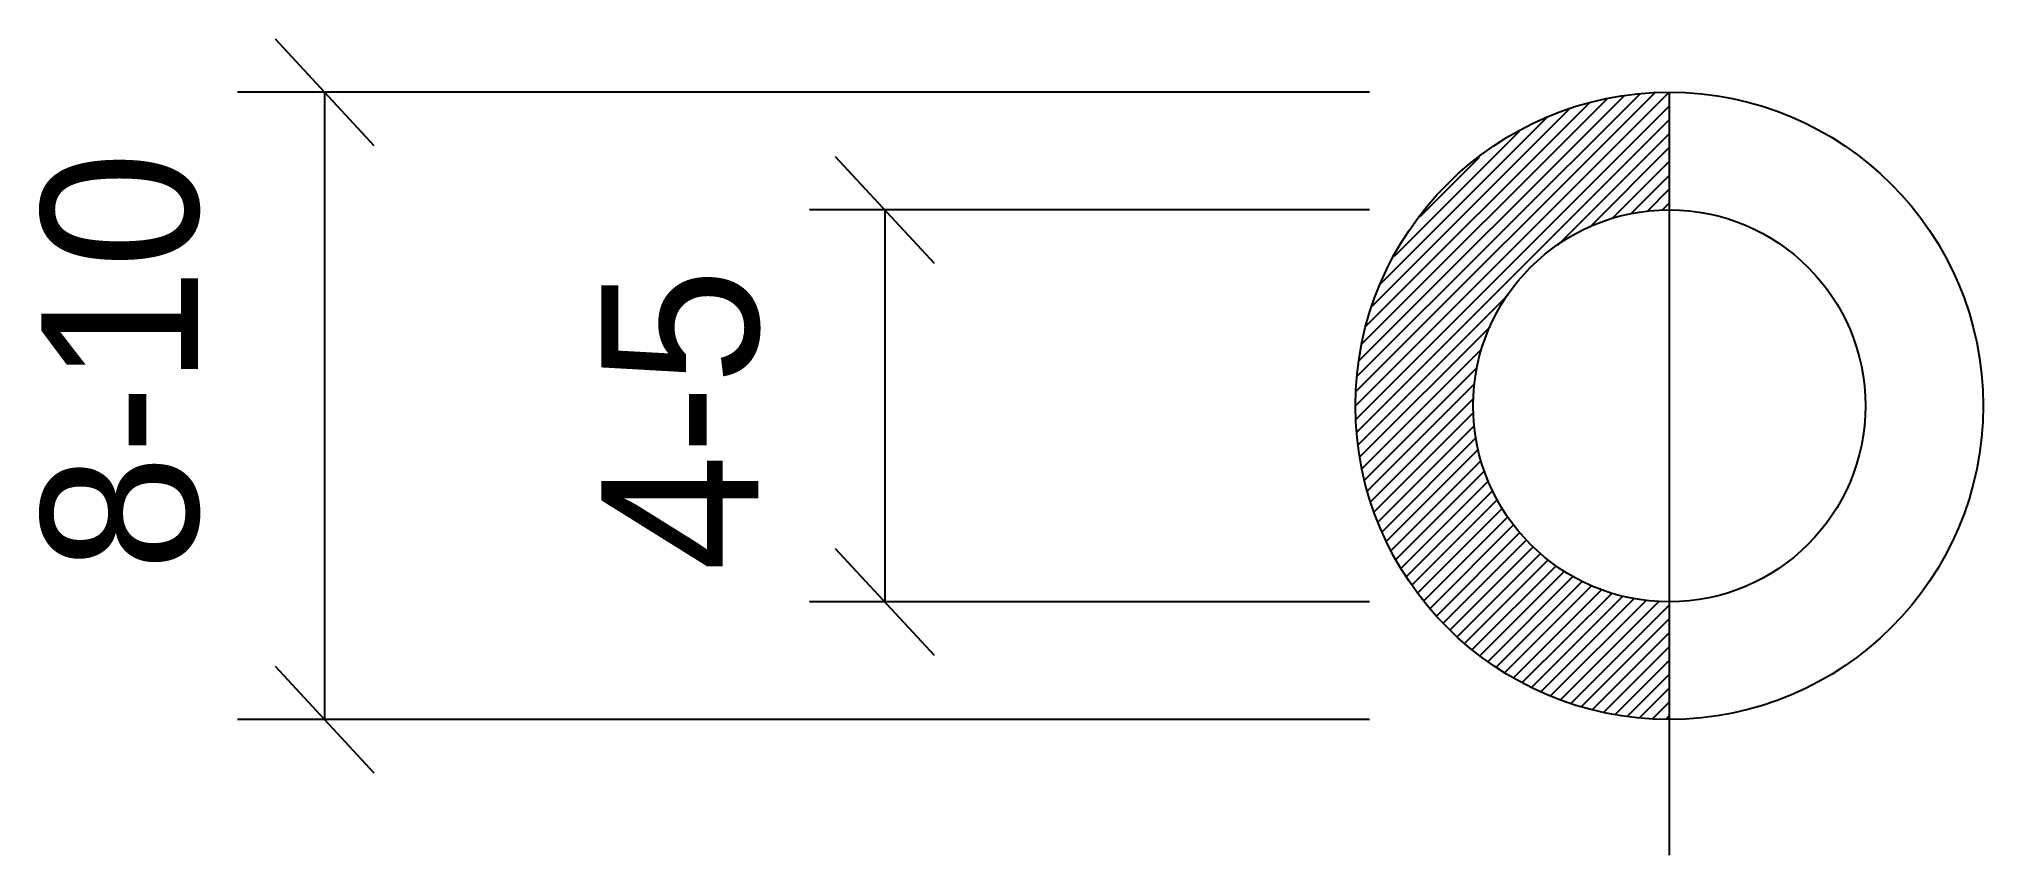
# Model space of a CAD drawing. Header units: metres. Extents: x 5.9 to 30.7, y 11 to 21.4.
import ezdxf

# ---------------------------------------------------------------- set-up
doc = ezdxf.new("R2010")
doc.units = ezdxf.units.M

msp = doc.modelspace()

# ---------------------------------------------------------------- hatches: boundary and pattern name
h = msp.add_hatch()
h.set_pattern_fill('SOLID')
h.paths.add_polyline_path([(26.72, 19.21), (26.72, 20.71, 0.41), (22.72, 16.71, 0.41), (26.72, 12.71), (26.72, 14.21, -0.41), (24.22, 16.71, -0.41)])

# ---------------------------------------------------------------- linework, layer by layer
for p, q in [((8.95, 21.39), (10.21, 20.03)), ((22.9, 20.71), (8.47, 20.71)), ((9.58, 20.71), (9.58, 12.71)), ((26.72, 20.71), (26.72, 10.98)), ((16.09, 19.89), (17.35, 18.53)), ((22.9, 19.21), (15.76, 19.21)), ((16.72, 19.21), (16.72, 14.21)), ((16.09, 14.89), (17.35, 13.53)), ((22.9, 14.21), (15.76, 14.21)), ((8.95, 13.39), (10.21, 12.03)), ((22.9, 12.71), (8.47, 12.71))]:
    msp.add_line(p, q)
for radius in [4, 2.5]:
    msp.add_circle((26.72, 16.71), radius)

# ---------------------------------------------------------------- texts
for s, p in [('8-10', (7.97, 14.6)), ('4-5', (15.11, 14.6))]:
    msp.add_text(s, height=2, rotation=90).set_placement(p)

doc.saveas('drawing.dxf')
